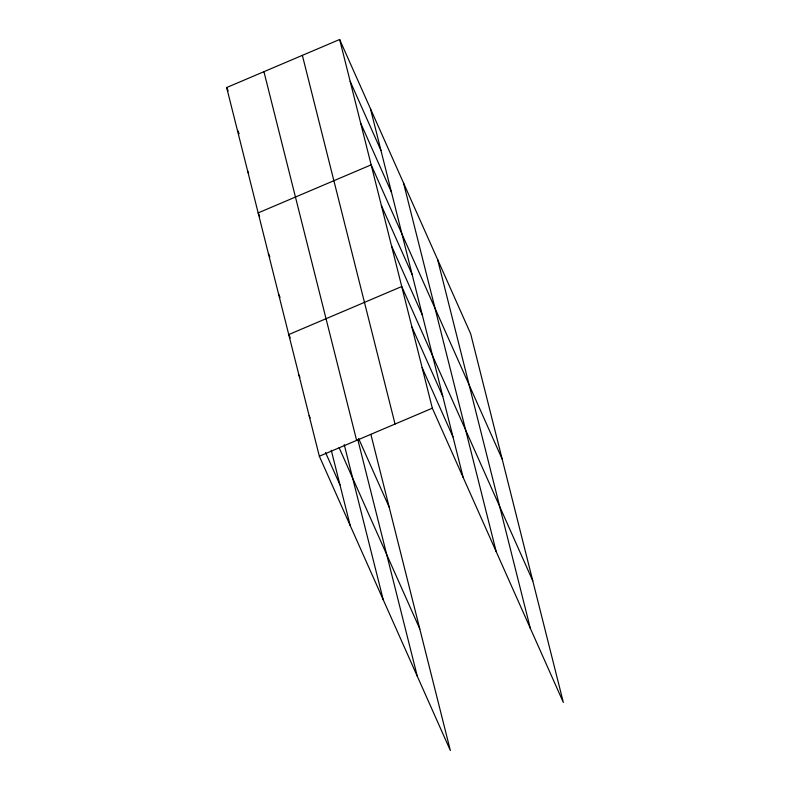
<?xml version="1.0" encoding="UTF-8"?>
<svg xmlns="http://www.w3.org/2000/svg" width="790" height="790" viewBox="0 0 790 790"><rect width="100%" height="100%" fill="white"/><g stroke="black" fill="none" stroke-linecap="round" stroke-linejoin="round"><path stroke-width="1.19" d="M370.875 434.342L450.349 750.5L319.338 456.235L226.651 87.542L339.651 39.5L470.662 333.765L563.349 702.458L432.328 408.193L339.651 39.5M319.338 456.235L432.328 408.193M350.148 81.281L380.978 150.525M360.655 123.072L391.485 192.306M502.173 459.118L371.162 164.853L258.162 212.905L259.653 216.253M381.353 205.41L412.183 274.644M391.554 245.967L422.374 315.2M532.756 580.788L401.745 286.523L288.755 334.565L290.246 337.923M411.946 327.08L442.765 396.313M422.137 367.636L452.966 436.87M226.651 87.542L228.142 90.899M237.652 130.449L239.143 133.796M247.665 171.114L248.653 173.346M358.621 438.529L389.184 507.16M268.363 253.462L269.854 256.809M278.554 294.008L280.045 297.366M339.117 447.683L419.767 628.83M298.946 375.122L299.943 377.353M309.147 415.678L310.134 417.91M325.549 452.532L339.967 484.912M437.601 259.505L530.288 628.198M403.532 182.994L496.219 551.687M370.471 108.734L463.157 477.427M302.363 55.359L395.049 424.042M357.919 440.06L417.288 676.24M263.939 71.692L356.626 440.385M344.243 444.661L383.229 599.729M331.277 450.32L350.168 525.469"/></g></svg>
